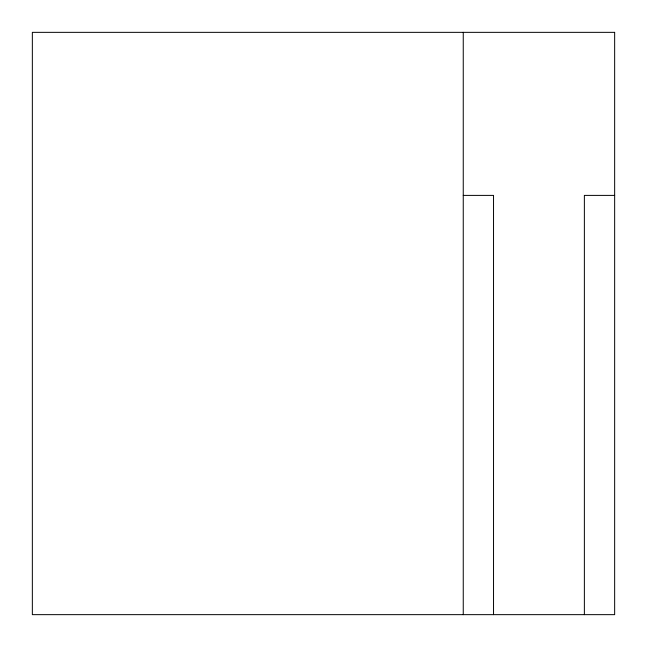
<?xml version="1.0" encoding="UTF-8"?>
<svg xmlns="http://www.w3.org/2000/svg" width="647" height="647" viewBox="0 0 647 647"><rect width="100%" height="100%" fill="white"/><g stroke="black" fill="none" stroke-linecap="round" stroke-linejoin="round"><path stroke-width="0.97" d="M463.252 195.394L493.532 195.394L493.532 614.65M614.65 195.394L584.37 195.394L584.37 614.65M463.252 32.35L463.252 614.65M614.65 32.35L32.35 32.35L32.35 614.65L614.65 614.65L614.65 32.35"/></g></svg>
